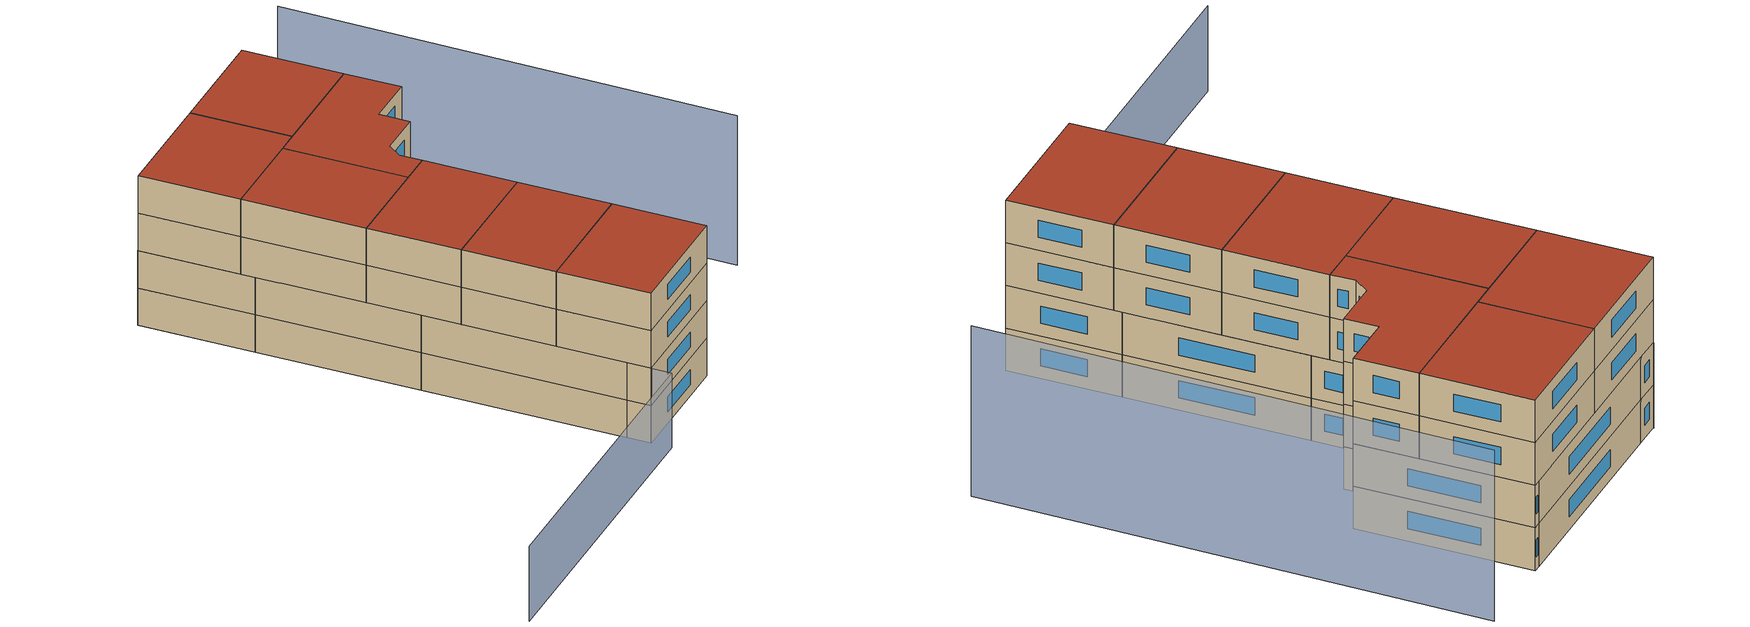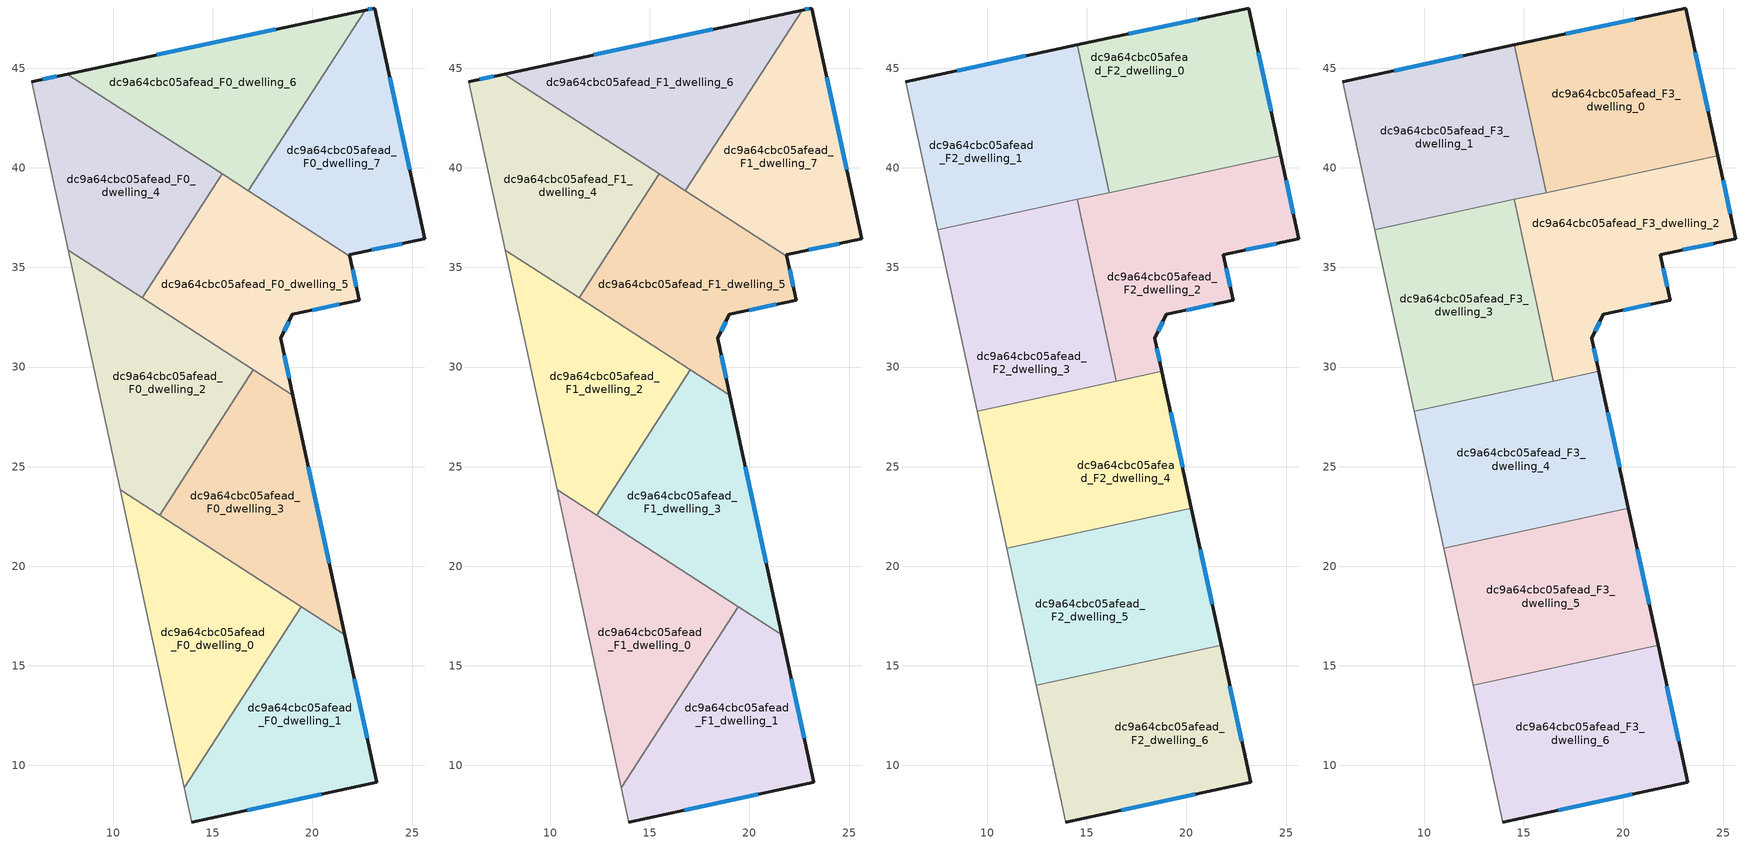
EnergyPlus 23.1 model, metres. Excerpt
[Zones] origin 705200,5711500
dc9a64cbc05afead_F0_dwelling_0
 floor ground (EU_floor_Construction): 19.42,17.97 13.57,8.89 10.34,23.83 z0
 wall adiabatic (EU_wall_Construction): 10.34,23.83 13.57,8.89 z0:3
 wall to dc9a64cbc05afead_F0_dwelling_1 (EU_wall_Construction): 13.57,8.89 19.42,17.97 z0:3
 wall to dc9a64cbc05afead_F0_dwelling_3 (EU_wall_Construction): 19.42,17.97 12.32,22.55 z0:3
 wall to dc9a64cbc05afead_F0_dwelling_2 (EU_wall_Construction): 12.32,22.55 10.34,23.83 z0:3
dc9a64cbc05afead_F0_dwelling_1
 floor ground (EU_floor_Construction): 21.62,16.55 23.22,9.16 13.94,7.16 13.57,8.89 19.42,17.97 z0
 wall outside (EU_wall_Construction): 13.94,7.16 23.22,9.16 21.62,16.55 z0:3
 wall adiabatic (EU_wall_Construction): 13.57,8.89 13.94,7.16 z0:3
 wall to dc9a64cbc05afead_F0_dwelling_3 (EU_wall_Construction): 21.62,16.55 19.42,17.97 z0:3
 window (EU_Window_Construction): 22.74,11.38 22.1,14.34 / 16.72,7.76 20.44,8.56 z0.9:2.1
dc9a64cbc05afead_F0_dwelling_2
 floor ground (EU_floor_Construction): 17.04,29.87 12.32,22.55 10.34,23.83 7.74,35.86 z0
 wall to dc9a64cbc05afead_F0_dwelling_3 (EU_wall_Construction): 12.32,22.55 17.04,29.87 z0:3
 wall adiabatic (EU_wall_Construction): 7.74,35.86 10.34,23.83 z0:3
 wall to dc9a64cbc05afead_F0_dwelling_5 (EU_wall_Construction): 17.04,29.87 11.44,33.47 z0:3
 wall to dc9a64cbc05afead_F0_dwelling_4 (EU_wall_Construction): 11.44,33.48 7.74,35.86 z0:3
dc9a64cbc05afead_F0_dwelling_3
 floor ground (EU_floor_Construction): 19.02,28.59 21.62,16.55 12.32,22.55 17.04,29.87 z0
 wall outside (EU_wall_Construction): 21.62,16.55 19.02,28.59 z0:3
 wall to dc9a64cbc05afead_F0_dwelling_5 (EU_wall_Construction): 19.02,28.59 17.04,29.87 z0:3
 window (EU_Window_Construction): 20.84,20.16 19.8,24.99 z0.9:2.1
dc9a64cbc05afead_F0_dwelling_4
 floor ground (EU_floor_Construction): 15.46,39.7 11.44,33.47 7.74,35.86 5.91,44.32 7.7,44.71 z0
 wall outside (EU_wall_Construction): 7.7,44.71 5.91,44.32 z0:3
 wall to dc9a64cbc05afead_F0_dwelling_5 (EU_wall_Construction): 11.44,33.47 15.46,39.7 z0:3
 wall adiabatic (EU_wall_Construction): 5.91,44.32 7.74,35.86 z0:3
 wall to dc9a64cbc05afead_F0_dwelling_6 (EU_wall_Construction): 15.46,39.7 7.7,44.71 z0:3
 window (EU_Window_Construction): 7.16,44.59 6.45,44.44 z0.9:2.1
dc9a64cbc05afead_F0_dwelling_5
 floor ground (EU_floor_Construction): 21.87,35.56 22.35,33.36 18.99,32.64 18.41,31.44 19.02,28.59 11.44,33.47 15.46,39.7 z0
 wall outside (EU_wall_Construction): 19.02,28.59 18.41,31.44 18.99,32.64 22.35,33.36 21.87,35.56 z0:3
 wall to dc9a64cbc05afead_F0_dwelling_7 (EU_wall_Construction): 21.87,35.56 16.79,38.84 z0:3
 wall to dc9a64cbc05afead_F0_dwelling_6 (EU_wall_Construction): 16.79,38.84 15.46,39.7 z0:3
 window (EU_Window_Construction): 22.21,34.02 22.01,34.9 / 20,32.86 21.34,33.15 / 18.58,31.8 18.81,32.28 / 18.84,29.44 18.59,30.59 z0.9:2.1
dc9a64cbc05afead_F0_dwelling_6
 floor ground (EU_floor_Construction): 22.64,47.92 16.79,38.84 7.7,44.71 z0
 wall outside (EU_wall_Construction): 22.64,47.92 7.7,44.71 z0:3
 wall to dc9a64cbc05afead_F0_dwelling_7 (EU_wall_Construction): 16.79,38.84 22.64,47.92 z0:3
 window (EU_Window_Construction): 18.17,46.96 12.17,45.67 z0.9:2.1
dc9a64cbc05afead_F0_dwelling_7
 floor ground (EU_floor_Construction): 23.13,48.03 25.63,36.44 21.85,35.63 21.87,35.56 16.79,38.84 22.64,47.92 z0
 wall outside (EU_wall_Construction): 21.87,35.56 21.85,35.63 25.63,36.44 23.13,48.03 22.64,47.92 z0:3
 window (EU_Window_Construction): 22.99,47.99 22.79,47.95 / 24.88,39.91 23.88,44.56 / 22.99,35.88 24.5,36.2 z0.9:2.1
dc9a64cbc05afead_F1_dwelling_0
 floor to dc9a64cbc05afead_F0_dwelling_0 (EU_floor_Construction): 19.42,17.97 13.57,8.89 10.34,23.83 z3
 wall adiabatic (EU_wall_Construction): 10.34,23.83 13.57,8.89 z3:6
 wall to dc9a64cbc05afead_F1_dwelling_1 (EU_wall_Construction): 13.57,8.89 19.42,17.97 z3:6
 wall to dc9a64cbc05afead_F1_dwelling_3 (EU_wall_Construction): 19.42,17.97 12.32,22.55 z3:6
 wall to dc9a64cbc05afead_F1_dwelling_2 (EU_wall_Construction): 12.32,22.55 10.34,23.83 z3:6
dc9a64cbc05afead_F1_dwelling_1
 floor to dc9a64cbc05afead_F0_dwelling_1 (EU_floor_Construction): 21.62,16.55 23.22,9.16 13.94,7.16 13.57,8.89 19.42,17.97 z3
 wall outside (EU_wall_Construction): 13.94,7.16 23.22,9.16 21.62,16.55 z3:6
 wall adiabatic (EU_wall_Construction): 13.57,8.89 13.94,7.16 z3:6
 wall to dc9a64cbc05afead_F1_dwelling_3 (EU_wall_Construction): 21.62,16.55 19.42,17.97 z3:6
 window (EU_Window_Construction): 22.74,11.38 22.1,14.34 / 16.72,7.76 20.44,8.56 z3.9:5.1
dc9a64cbc05afead_F1_dwelling_2
 floor to dc9a64cbc05afead_F0_dwelling_2 (EU_floor_Construction): 17.04,29.87 12.32,22.55 10.34,23.83 7.74,35.86 z3
 wall to dc9a64cbc05afead_F1_dwelling_3 (EU_wall_Construction): 12.32,22.55 17.04,29.87 z3:6
 wall adiabatic (EU_wall_Construction): 7.74,35.86 10.34,23.83 z3:6
 wall to dc9a64cbc05afead_F1_dwelling_5 (EU_wall_Construction): 17.04,29.87 11.44,33.47 z3:6
 wall to dc9a64cbc05afead_F1_dwelling_4 (EU_wall_Construction): 11.44,33.48 7.74,35.86 z3:6
dc9a64cbc05afead_F1_dwelling_3
 floor to dc9a64cbc05afead_F0_dwelling_3 (EU_floor_Construction): 19.02,28.59 21.62,16.55 12.32,22.55 17.04,29.87 z3
 wall outside (EU_wall_Construction): 21.62,16.55 19.02,28.59 z3:6
 wall to dc9a64cbc05afead_F1_dwelling_5 (EU_wall_Construction): 19.02,28.59 17.04,29.87 z3:6
 window (EU_Window_Construction): 20.84,20.16 19.8,24.99 z3.9:5.1
dc9a64cbc05afead_F1_dwelling_4
 floor to dc9a64cbc05afead_F0_dwelling_4 (EU_floor_Construction): 15.46,39.7 11.44,33.47 7.74,35.86 5.91,44.32 7.7,44.71 z3
 wall outside (EU_wall_Construction): 7.7,44.71 5.91,44.32 z3:6
 wall to dc9a64cbc05afead_F1_dwelling_5 (EU_wall_Construction): 11.44,33.47 15.46,39.7 z3:6
 wall adiabatic (EU_wall_Construction): 5.91,44.32 7.74,35.86 z3:6
 wall to dc9a64cbc05afead_F1_dwelling_6 (EU_wall_Construction): 15.46,39.7 7.7,44.71 z3:6
 window (EU_Window_Construction): 7.16,44.59 6.45,44.44 z3.9:5.1
dc9a64cbc05afead_F1_dwelling_5
 floor to dc9a64cbc05afead_F0_dwelling_5 (EU_floor_Construction): 21.87,35.56 22.35,33.36 18.99,32.64 18.41,31.44 19.02,28.59 11.44,33.47 15.46,39.7 z3
 wall outside (EU_wall_Construction): 19.02,28.59 18.41,31.44 18.99,32.64 22.35,33.36 21.87,35.56 z3:6
 wall to dc9a64cbc05afead_F1_dwelling_7 (EU_wall_Construction): 21.87,35.56 16.79,38.84 z3:6
 wall to dc9a64cbc05afead_F1_dwelling_6 (EU_wall_Construction): 16.79,38.84 15.46,39.7 z3:6
 window (EU_Window_Construction): 22.21,34.02 22.01,34.9 / 20,32.86 21.34,33.15 / 18.58,31.8 18.81,32.28 / 18.84,29.44 18.59,30.59 z3.9:5.1
dc9a64cbc05afead_F1_dwelling_6
 floor to dc9a64cbc05afead_F0_dwelling_6 (EU_floor_Construction): 22.64,47.92 16.79,38.84 7.7,44.71 z3
 wall outside (EU_wall_Construction): 22.64,47.92 7.7,44.71 z3:6
 wall to dc9a64cbc05afead_F1_dwelling_7 (EU_wall_Construction): 16.79,38.84 22.64,47.92 z3:6
 window (EU_Window_Construction): 18.17,46.96 12.17,45.67 z3.9:5.1
dc9a64cbc05afead_F1_dwelling_7
 floor to dc9a64cbc05afead_F0_dwelling_7 (EU_floor_Construction): 23.13,48.03 25.63,36.44 21.85,35.63 21.87,35.56 16.79,38.84 22.64,47.92 z3
 wall outside (EU_wall_Construction): 21.87,35.56 21.85,35.63 25.63,36.44 23.13,48.03 22.64,47.92 z3:6
 window (EU_Window_Construction): 22.99,47.99 22.79,47.95 / 24.88,39.91 23.88,44.56 / 22.99,35.88 24.5,36.2 z3.9:5.1
dc9a64cbc05afead_F2_dwelling_0
 floor to dc9a64cbc05afead_F1_dwelling_6 (EU_floor_Construction): 22.64,47.92 16.83,38.92 16.71,38.89 15.99,39.35 14.52,46.17 z6
 floor to dc9a64cbc05afead_F1_dwelling_7 (EU_floor_Construction): 23.13,48.03 24.73,40.62 16.83,38.92 22.64,47.92 z6
 floor to dc9a64cbc05afead_F1_dwelling_5 (EU_floor_Construction): 16.71,38.89 16.12,38.76 15.99,39.35 z6
 wall outside (EU_wall_Construction): 24.73,40.62 23.13,48.03 14.52,46.17 z6:9
 wall to dc9a64cbc05afead_F2_dwelling_1 (EU_wall_Construction): 14.52,46.17 16.12,38.76 z6:9
 wall to dc9a64cbc05afead_F2_dwelling_2 (EU_wall_Construction): 16.12,38.76 24.73,40.62 z6:9
 window (EU_Window_Construction): 20.55,47.47 17.1,46.73 / 24.25,42.84 23.61,45.81 z6.9:8.1
dc9a64cbc05afead_F2_dwelling_1
 floor to dc9a64cbc05afead_F1_dwelling_4 (EU_floor_Construction): 15.46,39.7 14.65,38.44 7.52,36.91 5.91,44.32 7.7,44.7 z6
 floor to dc9a64cbc05afead_F1_dwelling_6 (EU_floor_Construction): 14.52,46.17 15.99,39.35 7.7,44.7 z6
 floor to dc9a64cbc05afead_F1_dwelling_5 (EU_floor_Construction): 15.99,39.35 16.12,38.76 14.65,38.44 15.46,39.7 z6
 wall outside (EU_wall_Construction): 14.52,46.17 5.91,44.32 z6:9
 wall adiabatic (EU_wall_Construction): 5.91,44.32 7.52,36.91 z6:9
 wall to dc9a64cbc05afead_F2_dwelling_3 (EU_wall_Construction): 7.52,36.91 14.51,38.41 z6:9
 wall to dc9a64cbc05afead_F2_dwelling_2 (EU_wall_Construction): 14.51,38.42 16.12,38.76 z6:9
 window (EU_Window_Construction): 11.94,45.62 8.49,44.88 z6.9:8.1
dc9a64cbc05afead_F2_dwelling_2
 floor to dc9a64cbc05afead_F1_dwelling_5 (EU_floor_Construction): 21.87,35.56 22.35,33.36 18.99,32.64 18.41,31.44 18.76,29.79 17.56,29.53 16.24,30.38 14.54,38.28 14.65,38.44 16.71,38.89 z6
 floor to dc9a64cbc05afead_F1_dwelling_7 (EU_floor_Construction): 24.73,40.62 25.63,36.44 21.85,35.63 21.87,35.56 16.79,38.84 16.83,38.92 z6
 floor to dc9a64cbc05afead_F1_dwelling_2 (EU_floor_Construction): 17.04,29.87 16.7,29.34 16.48,29.3 16.24,30.38 z6
 floor to dc9a64cbc05afead_F1_dwelling_4 (EU_floor_Construction): 14.65,38.44 14.54,38.28 14.51,38.41 z6
 floor to dc9a64cbc05afead_F1_dwelling_3 (EU_floor_Construction): 17.56,29.53 16.7,29.34 17.04,29.87 z6
 wall outside (EU_wall_Construction): 18.76,29.79 18.41,31.44 18.99,32.64 22.35,33.36 21.85,35.63 25.63,36.44 24.73,40.62 z6:9
 wall to dc9a64cbc05afead_F2_dwelling_3 (EU_wall_Construction): 14.51,38.42 16.48,29.3 z6:9
 wall to dc9a64cbc05afead_F2_dwelling_4 (EU_wall_Construction): 16.48,29.3 18.76,29.79 z6:9
 window (EU_Window_Construction): 22.99,35.88 24.5,36.2 / 22.2,34.04 22,34.95 / 20,32.86 21.34,33.15 / 18.58,31.8 18.81,32.28 / 18.66,30.28 18.51,30.95 / 25.36,37.69 25,39.37 z6.9:8.1
dc9a64cbc05afead_F2_dwelling_3
 floor to dc9a64cbc05afead_F1_dwelling_2 (EU_floor_Construction): 16.24,30.38 16.48,29.3 9.48,27.79 7.74,35.86 z6
 floor to dc9a64cbc05afead_F1_dwelling_4 (EU_floor_Construction): 14.51,38.41 14.54,38.28 11.44,33.47 7.74,35.86 7.52,36.91 z6
 floor to dc9a64cbc05afead_F1_dwelling_5 (EU_floor_Construction): 14.54,38.28 16.24,30.38 11.44,33.47 z6
 wall adiabatic (EU_wall_Construction): 7.52,36.91 9.48,27.79 z6:9
 wall to dc9a64cbc05afead_F2_dwelling_4 (EU_wall_Construction): 9.48,27.79 16.48,29.3 z6:9
dc9a64cbc05afead_F2_dwelling_4
 floor to dc9a64cbc05afead_F1_dwelling_3 (EU_floor_Construction): 19.02,28.59 20.25,22.91 13.89,21.54 12.32,22.55 16.7,29.34 17.56,29.53 z6
 floor to dc9a64cbc05afead_F1_dwelling_2 (EU_floor_Construction): 16.7,29.34 12.32,22.55 10.34,23.83 9.48,27.79 z6
 floor to dc9a64cbc05afead_F1_dwelling_0 (EU_floor_Construction): 13.89,21.54 10.97,20.91 10.34,23.83 z6
 floor to dc9a64cbc05afead_F1_dwelling_5 (EU_floor_Construction): 18.76,29.79 19.02,28.59 17.56,29.53 z6
 wall outside (EU_wall_Construction): 20.25,22.91 18.76,29.79 z6:9
 wall to dc9a64cbc05afead_F2_dwelling_5 (EU_wall_Construction): 10.97,20.91 20.25,22.91 z6:9
 wall adiabatic (EU_wall_Construction): 9.48,27.79 10.97,20.91 z6:9
 window (EU_Window_Construction): 19.8,24.97 19.21,27.73 z6.9:8.1
dc9a64cbc05afead_F2_dwelling_5
 floor to dc9a64cbc05afead_F1_dwelling_0 (EU_floor_Construction): 19.42,17.97 17.6,15.15 12.45,14.04 10.97,20.91 13.89,21.54 z6
 floor to dc9a64cbc05afead_F1_dwelling_1 (EU_floor_Construction): 21.62,16.55 21.73,16.04 17.6,15.15 19.42,17.97 z6
 floor to dc9a64cbc05afead_F1_dwelling_3 (EU_floor_Construction): 20.25,22.91 21.62,16.56 13.89,21.54 z6
 wall outside (EU_wall_Construction): 21.73,16.04 20.25,22.91 z6:9
 wall to dc9a64cbc05afead_F2_dwelling_6 (EU_wall_Construction): 12.45,14.04 21.73,16.04 z6:9
 wall adiabatic (EU_wall_Construction): 10.97,20.91 12.45,14.04 z6:9
 window (EU_Window_Construction): 21.29,18.1 20.69,20.85 z6.9:8.1
dc9a64cbc05afead_F2_dwelling_6
 floor to dc9a64cbc05afead_F1_dwelling_1 (EU_floor_Construction): 21.73,16.04 23.22,9.16 13.94,7.16 13.57,8.89 17.6,15.15 z6
 floor to dc9a64cbc05afead_F1_dwelling_0 (EU_floor_Construction): 17.6,15.15 13.57,8.89 12.45,14.04 z6
 wall outside (EU_wall_Construction): 13.94,7.16 23.22,9.16 21.73,16.04 z6:9
 wall adiabatic (EU_wall_Construction): 12.45,14.04 13.94,7.16 z6:9
 window (EU_Window_Construction): 22.77,11.22 22.18,13.98 / 16.72,7.76 20.44,8.56 z6.9:8.1
dc9a64cbc05afead_F3_dwelling_0
 floor to dc9a64cbc05afead_F2_dwelling_0 (EU_floor_Construction): 23.13,48.03 24.73,40.62 16.12,38.76 14.52,46.17 z9
 wall outside (EU_wall_Construction): 24.73,40.62 23.13,48.03 14.52,46.17 z9:12
 wall to dc9a64cbc05afead_F3_dwelling_1 (EU_wall_Construction): 14.52,46.17 16.12,38.76 z9:12
 wall to dc9a64cbc05afead_F3_dwelling_2 (EU_wall_Construction): 16.12,38.76 24.73,40.62 z9:12
 window (EU_Window_Construction): 20.55,47.47 17.1,46.73 / 24.25,42.84 23.61,45.81 z9.9:11.1
 roof outside (EU_roof_Construction): 24.73,40.62 23.13,48.03 14.52,46.17 16.12,38.76 z12
dc9a64cbc05afead_F3_dwelling_1
 floor to dc9a64cbc05afead_F2_dwelling_1 (EU_floor_Construction): 14.52,46.17 16.12,38.76 7.52,36.91 5.91,44.32 z9
 wall outside (EU_wall_Construction): 14.52,46.17 5.91,44.32 z9:12
 wall adiabatic (EU_wall_Construction): 5.91,44.32 7.52,36.91 z9:12
 wall to dc9a64cbc05afead_F3_dwelling_3 (EU_wall_Construction): 7.52,36.91 14.51,38.41 z9:12
 wall to dc9a64cbc05afead_F3_dwelling_2 (EU_wall_Construction): 14.51,38.42 16.12,38.76 z9:12
 window (EU_Window_Construction): 11.94,45.62 8.49,44.88 z9.9:11.1
 roof outside (EU_roof_Construction): 16.12,38.76 14.52,46.17 5.91,44.32 7.52,36.91 z12
dc9a64cbc05afead_F3_dwelling_2
 floor to dc9a64cbc05afead_F2_dwelling_2 (EU_floor_Construction): 24.73,40.62 25.63,36.44 21.85,35.63 22.35,33.36 18.99,32.64 18.41,31.44 18.76,29.79 16.48,29.3 14.51,38.42 z9
 wall outside (EU_wall_Construction): 18.76,29.79 18.41,31.44 18.99,32.64 22.35,33.36 21.85,35.63 25.63,36.44 24.73,40.62 z9:12
 wall to dc9a64cbc05afead_F3_dwelling_3 (EU_wall_Construction): 14.51,38.42 16.48,29.3 z9:12
 wall to dc9a64cbc05afead_F3_dwelling_4 (EU_wall_Construction): 16.48,29.3 18.76,29.79 z9:12
 window (EU_Window_Construction): 22.99,35.88 24.5,36.2 / 22.2,34.04 22,34.95 / 20,32.86 21.34,33.15 / 18.58,31.8 18.81,32.28 / 18.66,30.28 18.51,30.95 / 25.36,37.69 25,39.37 z9.9:11.1
 roof outside (EU_roof_Construction): 22.35,33.36 21.85,35.63 25.63,36.44 24.73,40.62 14.51,38.42 16.48,29.3 18.76,29.79 18.41,31.44 18.99,32.64 z12
dc9a64cbc05afead_F3_dwelling_3
 floor to dc9a64cbc05afead_F2_dwelling_3 (EU_floor_Construction): 14.51,38.42 16.48,29.3 9.48,27.79 7.52,36.91 z9
 wall adiabatic (EU_wall_Construction): 7.52,36.91 9.48,27.79 z9:12
 wall to dc9a64cbc05afead_F3_dwelling_4 (EU_wall_Construction): 9.48,27.79 16.48,29.3 z9:12
 roof outside (EU_roof_Construction): 16.48,29.3 14.51,38.42 7.52,36.91 9.48,27.79 z12
dc9a64cbc05afead_F3_dwelling_4
 floor to dc9a64cbc05afead_F2_dwelling_4 (EU_floor_Construction): 18.76,29.79 20.25,22.91 10.97,20.91 9.48,27.79 z9
 wall outside (EU_wall_Construction): 20.25,22.91 18.76,29.79 z9:12
 wall to dc9a64cbc05afead_F3_dwelling_5 (EU_wall_Construction): 10.97,20.91 20.25,22.91 z9:12
 wall adiabatic (EU_wall_Construction): 9.48,27.79 10.97,20.91 z9:12
 window (EU_Window_Construction): 19.8,24.97 19.21,27.73 z9.9:11.1
 roof outside (EU_roof_Construction): 20.25,22.91 18.76,29.79 9.48,27.79 10.97,20.91 z12
dc9a64cbc05afead_F3_dwelling_5
 floor to dc9a64cbc05afead_F2_dwelling_5 (EU_floor_Construction): 20.25,22.91 21.73,16.04 12.45,14.04 10.97,20.91 z9
 wall outside (EU_wall_Construction): 21.73,16.04 20.25,22.91 z9:12
 wall to dc9a64cbc05afead_F3_dwelling_6 (EU_wall_Construction): 12.45,14.04 21.73,16.04 z9:12
 wall adiabatic (EU_wall_Construction): 10.97,20.91 12.45,14.04 z9:12
 window (EU_Window_Construction): 21.29,18.1 20.69,20.85 z9.9:11.1
 roof outside (EU_roof_Construction): 21.73,16.04 20.25,22.91 10.97,20.91 12.45,14.04 z12
dc9a64cbc05afead_F3_dwelling_6
 floor to dc9a64cbc05afead_F2_dwelling_6 (EU_floor_Construction): 21.73,16.04 23.22,9.16 13.94,7.16 12.45,14.04 z9
 wall outside (EU_wall_Construction): 13.94,7.16 23.22,9.16 21.73,16.04 z9:12
 wall adiabatic (EU_wall_Construction): 12.45,14.04 13.94,7.16 z9:12
 window (EU_Window_Construction): 22.77,11.22 22.18,13.98 / 16.72,7.76 20.44,8.56 z9.9:11.1
 roof outside (EU_roof_Construction): 23.22,9.16 21.73,16.04 12.45,14.04 13.94,7.16 z12
shading: 5.9,44.37 14.26,5.66 / 14.26,5.66 -9.49,0.53 z0:6; 35.95,15.74 29.19,49.36 z0:12
[Building]
EU S2 Campaign: North Axis=0; Terrain=City; Solar Distribution=FullExterior
[Site:Location]
London: Latitude=51.5; Longitude=-0.5; Time Zone=0; Elevation=25
[SizingPeriod:WeatherFileDays]
AnnualSizingPeriod: Begin Month=1; Begin Day of Month=1; End Month=12; End Day of Month=31; Day of Week for Start Day=Monday; Use Weather File Daylight Saving Period=No; Use Weather File Rain and Snow Indicators=No
[MATERIAL]
EU_InternalMass_Material: Roughness=MediumRough; Thickness=0.1; Conductivity=1; Density=1800; Specific Heat=900; Thermal Absorptance=0.9; Solar Absorptance=0.7; Visible Absorptance=0.7
[MATERIAL:NOMASS] Roughness=MediumRough; Thermal Absorptance=0.9; Solar Absorptance=0.7; Visible Absorptance=0.7
Name | Thermal Resistance
EU_wall_NoMass | 1.04674
EU_roof_NoMass | 4.32442
EU_floor_NoMass | 2.04616
[WINDOWMATERIAL:SIMPLEGLAZINGSYSTEM]
EU_Window_SimpleGlazing: UFactor=4.25843; Solar Heat Gain Coefficient=0.85; Visible Transmittance=0.85
[CONSTRUCTION]
EU_wall_Construction: EU_wall_NoMass
EU_roof_Construction: EU_roof_NoMass
EU_floor_Construction: EU_floor_NoMass
EU_Window_Construction: EU_Window_SimpleGlazing
EU_InternalMass_Construction: EU_InternalMass_Material
[ZONE] Type=1; Multiplier=1; Ceiling Height=autocalculate; Floor Area=autocalculate; Part of Total Floor Area=Yes
Name | Volume
dc9a64cbc05afead_F0_dwelling_0; dc9a64cbc05afead_F1_dwelling_0 | 175.243
dc9a64cbc05afead_F2_dwelling_0; dc9a64cbc05afead_F3_dwelling_0 | 200.275
dc9a64cbc05afead_F0_dwelling_1; dc9a64cbc05afead_F1_dwelling_1 | 175.25
dc9a64cbc05afead_F2_dwelling_1; dc9a64cbc05afead_F3_dwelling_1 | 200.279
dc9a64cbc05afead_F0_dwelling_2; dc9a64cbc05afead_F1_dwelling_2; dc9a64cbc05afead_F0_dwelling_3; dc9a64cbc05afead_F1_dwelling_3 | 175.247
dc9a64cbc05afead_F2_dwelling_2; dc9a64cbc05afead_F3_dwelling_2 | 200.293
dc9a64cbc05afead_F2_dwelling_3; dc9a64cbc05afead_F3_dwelling_3 | 200.253
dc9a64cbc05afead_F0_dwelling_4; dc9a64cbc05afead_F1_dwelling_4 | 175.236
dc9a64cbc05afead_F2_dwelling_4; dc9a64cbc05afead_F3_dwelling_4 | 200.268
dc9a64cbc05afead_F0_dwelling_5; dc9a64cbc05afead_F1_dwelling_5 | 175.252
dc9a64cbc05afead_F2_dwelling_5; dc9a64cbc05afead_F3_dwelling_5 | 200.271
dc9a64cbc05afead_F0_dwelling_6; dc9a64cbc05afead_F1_dwelling_6 | 175.256
dc9a64cbc05afead_F2_dwelling_6; dc9a64cbc05afead_F3_dwelling_6 | 200.277
dc9a64cbc05afead_F0_dwelling_7; dc9a64cbc05afead_F1_dwelling_7 | 175.214
[INTERNALMASS] Construction=EU_InternalMass_Construction
Name | Zone or ZoneList | Surface Area
dc9a64cbc05afead_F0_dwelling_0_EU_InternalMass | dc9a64cbc05afead_F0_dwelling_0 | 58.4144
dc9a64cbc05afead_F0_dwelling_1_EU_InternalMass | dc9a64cbc05afead_F0_dwelling_1 | 58.4167
dc9a64cbc05afead_F0_dwelling_2_EU_InternalMass | dc9a64cbc05afead_F0_dwelling_2 | 58.4157
dc9a64cbc05afead_F0_dwelling_3_EU_InternalMass | dc9a64cbc05afead_F0_dwelling_3 | 58.4157
dc9a64cbc05afead_F0_dwelling_4_EU_InternalMass | dc9a64cbc05afead_F0_dwelling_4 | 58.4117
dc9a64cbc05afead_F0_dwelling_5_EU_InternalMass | dc9a64cbc05afead_F0_dwelling_5 | 58.4174
dc9a64cbc05afead_F0_dwelling_6_EU_InternalMass | dc9a64cbc05afead_F0_dwelling_6 | 58.4189
dc9a64cbc05afead_F0_dwelling_7_EU_InternalMass | dc9a64cbc05afead_F0_dwelling_7 | 58.4048
dc9a64cbc05afead_F1_dwelling_0_EU_InternalMass | dc9a64cbc05afead_F1_dwelling_0 | 58.4144
dc9a64cbc05afead_F1_dwelling_1_EU_InternalMass | dc9a64cbc05afead_F1_dwelling_1 | 58.4167
dc9a64cbc05afead_F1_dwelling_2_EU_InternalMass | dc9a64cbc05afead_F1_dwelling_2 | 58.4157
dc9a64cbc05afead_F1_dwelling_3_EU_InternalMass | dc9a64cbc05afead_F1_dwelling_3 | 58.4157
dc9a64cbc05afead_F1_dwelling_4_EU_InternalMass | dc9a64cbc05afead_F1_dwelling_4 | 58.4117
dc9a64cbc05afead_F1_dwelling_5_EU_InternalMass | dc9a64cbc05afead_F1_dwelling_5 | 58.4174
dc9a64cbc05afead_F1_dwelling_6_EU_InternalMass | dc9a64cbc05afead_F1_dwelling_6 | 58.4189
dc9a64cbc05afead_F1_dwelling_7_EU_InternalMass | dc9a64cbc05afead_F1_dwelling_7 | 58.4048
dc9a64cbc05afead_F2_dwelling_0_EU_InternalMass | dc9a64cbc05afead_F2_dwelling_0 | 66.7594
dc9a64cbc05afead_F2_dwelling_1_EU_InternalMass | dc9a64cbc05afead_F2_dwelling_1 | 66.7615
dc9a64cbc05afead_F2_dwelling_2_EU_InternalMass | dc9a64cbc05afead_F2_dwelling_2 | 66.7647
dc9a64cbc05afead_F2_dwelling_3_EU_InternalMass | dc9a64cbc05afead_F2_dwelling_3 | 66.753
dc9a64cbc05afead_F2_dwelling_4_EU_InternalMass | dc9a64cbc05afead_F2_dwelling_4 | 66.7592
dc9a64cbc05afead_F2_dwelling_5_EU_InternalMass | dc9a64cbc05afead_F2_dwelling_5 | 66.7568
dc9a64cbc05afead_F2_dwelling_6_EU_InternalMass | dc9a64cbc05afead_F2_dwelling_6 | 66.7592
dc9a64cbc05afead_F3_dwelling_0_EU_InternalMass | dc9a64cbc05afead_F3_dwelling_0 | 66.7594
dc9a64cbc05afead_F3_dwelling_1_EU_InternalMass | dc9a64cbc05afead_F3_dwelling_1 | 66.7615
dc9a64cbc05afead_F3_dwelling_2_EU_InternalMass | dc9a64cbc05afead_F3_dwelling_2 | 66.7647
dc9a64cbc05afead_F3_dwelling_3_EU_InternalMass | dc9a64cbc05afead_F3_dwelling_3 | 66.753
dc9a64cbc05afead_F3_dwelling_4_EU_InternalMass | dc9a64cbc05afead_F3_dwelling_4 | 66.7592
dc9a64cbc05afead_F3_dwelling_5_EU_InternalMass | dc9a64cbc05afead_F3_dwelling_5 | 66.7568
dc9a64cbc05afead_F3_dwelling_6_EU_InternalMass | dc9a64cbc05afead_F3_dwelling_6 | 66.7592
[OTHEREQUIPMENT] Fuel Type=Electricity; Design Level Calculation Method=Watts/Area; Power per Zone Floor Area=1; Fraction Latent=0; Fraction Radiant=0; Fraction Lost=0; Carbon Dioxide Generation Rate=0; EndUse Subcategory=EU_Step8_InternalGains
Name | Zone or ZoneList or Space or SpaceList | Schedule
EU_Step8_InternalGain_dc9a64cbc05afead_F0_dwelling_0_f000 | dc9a64cbc05afead_F0_dwelling_0 | EU_Step8_GainSchedule_dc9a64cbc05afead_F0_dwelling_0_f000
EU_Step8_InternalGain_dc9a64cbc05afead_F0_dwelling_1_f000 | dc9a64cbc05afead_F0_dwelling_1 | EU_Step8_GainSchedule_dc9a64cbc05afead_F0_dwelling_1_f000
EU_Step8_InternalGain_dc9a64cbc05afead_F0_dwelling_2_f000 | dc9a64cbc05afead_F0_dwelling_2 | EU_Step8_GainSchedule_dc9a64cbc05afead_F0_dwelling_2_f000
EU_Step8_InternalGain_dc9a64cbc05afead_F0_dwelling_3_f000 | dc9a64cbc05afead_F0_dwelling_3 | EU_Step8_GainSchedule_dc9a64cbc05afead_F0_dwelling_3_f000
EU_Step8_InternalGain_dc9a64cbc05afead_F0_dwelling_4_f000 | dc9a64cbc05afead_F0_dwelling_4 | EU_Step8_GainSchedule_dc9a64cbc05afead_F0_dwelling_4_f000
EU_Step8_InternalGain_dc9a64cbc05afead_F0_dwelling_5_f000 | dc9a64cbc05afead_F0_dwelling_5 | EU_Step8_GainSchedule_dc9a64cbc05afead_F0_dwelling_5_f000
EU_Step8_InternalGain_dc9a64cbc05afead_F0_dwelling_6_f000 | dc9a64cbc05afead_F0_dwelling_6 | EU_Step8_GainSchedule_dc9a64cbc05afead_F0_dwelling_6_f000
EU_Step8_InternalGain_dc9a64cbc05afead_F0_dwelling_7_f000 | dc9a64cbc05afead_F0_dwelling_7 | EU_Step8_GainSchedule_dc9a64cbc05afead_F0_dwelling_7_f000
EU_Step8_InternalGain_dc9a64cbc05afead_F1_dwelling_0_f000 | dc9a64cbc05afead_F1_dwelling_0 | EU_Step8_GainSchedule_dc9a64cbc05afead_F1_dwelling_0_f000
EU_Step8_InternalGain_dc9a64cbc05afead_F1_dwelling_1_f000 | dc9a64cbc05afead_F1_dwelling_1 | EU_Step8_GainSchedule_dc9a64cbc05afead_F1_dwelling_1_f000
EU_Step8_InternalGain_dc9a64cbc05afead_F1_dwelling_2_f000 | dc9a64cbc05afead_F1_dwelling_2 | EU_Step8_GainSchedule_dc9a64cbc05afead_F1_dwelling_2_f000
EU_Step8_InternalGain_dc9a64cbc05afead_F1_dwelling_3_f000 | dc9a64cbc05afead_F1_dwelling_3 | EU_Step8_GainSchedule_dc9a64cbc05afead_F1_dwelling_3_f000
EU_Step8_InternalGain_dc9a64cbc05afead_F1_dwelling_4_f000 | dc9a64cbc05afead_F1_dwelling_4 | EU_Step8_GainSchedule_dc9a64cbc05afead_F1_dwelling_4_f000
EU_Step8_InternalGain_dc9a64cbc05afead_F1_dwelling_5_f000 | dc9a64cbc05afead_F1_dwelling_5 | EU_Step8_GainSchedule_dc9a64cbc05afead_F1_dwelling_5_f000
EU_Step8_InternalGain_dc9a64cbc05afead_F1_dwelling_6_f000 | dc9a64cbc05afead_F1_dwelling_6 | EU_Step8_GainSchedule_dc9a64cbc05afead_F1_dwelling_6_f000
EU_Step8_InternalGain_dc9a64cbc05afead_F1_dwelling_7_f000 | dc9a64cbc05afead_F1_dwelling_7 | EU_Step8_GainSchedule_dc9a64cbc05afead_F1_dwelling_7_f000
EU_Step8_InternalGain_dc9a64cbc05afead_F2_dwelling_0_f000 | dc9a64cbc05afead_F2_dwelling_0 | EU_Step8_GainSchedule_dc9a64cbc05afead_F2_dwelling_0_f000
EU_Step8_InternalGain_dc9a64cbc05afead_F2_dwelling_1_f000 | dc9a64cbc05afead_F2_dwelling_1 | EU_Step8_GainSchedule_dc9a64cbc05afead_F2_dwelling_1_f000
EU_Step8_InternalGain_dc9a64cbc05afead_F2_dwelling_2_f000 | dc9a64cbc05afead_F2_dwelling_2 | EU_Step8_GainSchedule_dc9a64cbc05afead_F2_dwelling_2_f000
EU_Step8_InternalGain_dc9a64cbc05afead_F2_dwelling_3_f000 | dc9a64cbc05afead_F2_dwelling_3 | EU_Step8_GainSchedule_dc9a64cbc05afead_F2_dwelling_3_f000
EU_Step8_InternalGain_dc9a64cbc05afead_F2_dwelling_4_f000 | dc9a64cbc05afead_F2_dwelling_4 | EU_Step8_GainSchedule_dc9a64cbc05afead_F2_dwelling_4_f000
EU_Step8_InternalGain_dc9a64cbc05afead_F2_dwelling_5_f000 | dc9a64cbc05afead_F2_dwelling_5 | EU_Step8_GainSchedule_dc9a64cbc05afead_F2_dwelling_5_f000
EU_Step8_InternalGain_dc9a64cbc05afead_F2_dwelling_6_f000 | dc9a64cbc05afead_F2_dwelling_6 | EU_Step8_GainSchedule_dc9a64cbc05afead_F2_dwelling_6_f000
EU_Step8_InternalGain_dc9a64cbc05afead_F3_dwelling_0_f000 | dc9a64cbc05afead_F3_dwelling_0 | EU_Step8_GainSchedule_dc9a64cbc05afead_F3_dwelling_0_f000
EU_Step8_InternalGain_dc9a64cbc05afead_F3_dwelling_1_f000 | dc9a64cbc05afead_F3_dwelling_1 | EU_Step8_GainSchedule_dc9a64cbc05afead_F3_dwelling_1_f000
EU_Step8_InternalGain_dc9a64cbc05afead_F3_dwelling_2_f000 | dc9a64cbc05afead_F3_dwelling_2 | EU_Step8_GainSchedule_dc9a64cbc05afead_F3_dwelling_2_f000
EU_Step8_InternalGain_dc9a64cbc05afead_F3_dwelling_3_f000 | dc9a64cbc05afead_F3_dwelling_3 | EU_Step8_GainSchedule_dc9a64cbc05afead_F3_dwelling_3_f000
EU_Step8_InternalGain_dc9a64cbc05afead_F3_dwelling_4_f000 | dc9a64cbc05afead_F3_dwelling_4 | EU_Step8_GainSchedule_dc9a64cbc05afead_F3_dwelling_4_f000
EU_Step8_InternalGain_dc9a64cbc05afead_F3_dwelling_5_f000 | dc9a64cbc05afead_F3_dwelling_5 | EU_Step8_GainSchedule_dc9a64cbc05afead_F3_dwelling_5_f000
EU_Step8_InternalGain_dc9a64cbc05afead_F3_dwelling_6_f000 | dc9a64cbc05afead_F3_dwelling_6 | EU_Step8_GainSchedule_dc9a64cbc05afead_F3_dwelling_6_f000
[ZONEVENTILATION:DESIGNFLOWRATE] Schedule=EU_AlwaysOn; Design Flow Rate Calculation Method=AirChanges/Hour; Air Changes per Hour=0.488719; Ventilation Type=Natural; Fan Pressure Rise=0; Fan Total Efficiency=1; Constant Term Coefficient=1; Temperature Term Coefficient=0; Velocity Term Coefficient=0; Velocity Squared Term Coefficient=0; Minimum Indoor Temperature=-100; Maximum Indoor Temperature=100; Delta Temperature=-100; Minimum Outdoor Temperature=-100; Maximum Outdoor Temperature=100; Maximum Wind Speed=40
Name | Zone or ZoneList or Space or SpaceList
EU_ConstantAir_dc9a64cbc05afead_F0_dwelling_0 | dc9a64cbc05afead_F0_dwelling_0
EU_ConstantAir_dc9a64cbc05afead_F0_dwelling_1 | dc9a64cbc05afead_F0_dwelling_1
EU_ConstantAir_dc9a64cbc05afead_F0_dwelling_2 | dc9a64cbc05afead_F0_dwelling_2
EU_ConstantAir_dc9a64cbc05afead_F0_dwelling_3 | dc9a64cbc05afead_F0_dwelling_3
EU_ConstantAir_dc9a64cbc05afead_F0_dwelling_4 | dc9a64cbc05afead_F0_dwelling_4
EU_ConstantAir_dc9a64cbc05afead_F0_dwelling_5 | dc9a64cbc05afead_F0_dwelling_5
EU_ConstantAir_dc9a64cbc05afead_F0_dwelling_6 | dc9a64cbc05afead_F0_dwelling_6
EU_ConstantAir_dc9a64cbc05afead_F0_dwelling_7 | dc9a64cbc05afead_F0_dwelling_7
EU_ConstantAir_dc9a64cbc05afead_F1_dwelling_0 | dc9a64cbc05afead_F1_dwelling_0
EU_ConstantAir_dc9a64cbc05afead_F1_dwelling_1 | dc9a64cbc05afead_F1_dwelling_1
EU_ConstantAir_dc9a64cbc05afead_F1_dwelling_2 | dc9a64cbc05afead_F1_dwelling_2
EU_ConstantAir_dc9a64cbc05afead_F1_dwelling_3 | dc9a64cbc05afead_F1_dwelling_3
EU_ConstantAir_dc9a64cbc05afead_F1_dwelling_4 | dc9a64cbc05afead_F1_dwelling_4
EU_ConstantAir_dc9a64cbc05afead_F1_dwelling_5 | dc9a64cbc05afead_F1_dwelling_5
EU_ConstantAir_dc9a64cbc05afead_F1_dwelling_6 | dc9a64cbc05afead_F1_dwelling_6
EU_ConstantAir_dc9a64cbc05afead_F1_dwelling_7 | dc9a64cbc05afead_F1_dwelling_7
EU_ConstantAir_dc9a64cbc05afead_F2_dwelling_0 | dc9a64cbc05afead_F2_dwelling_0
EU_ConstantAir_dc9a64cbc05afead_F2_dwelling_1 | dc9a64cbc05afead_F2_dwelling_1
EU_ConstantAir_dc9a64cbc05afead_F2_dwelling_2 | dc9a64cbc05afead_F2_dwelling_2
EU_ConstantAir_dc9a64cbc05afead_F2_dwelling_3 | dc9a64cbc05afead_F2_dwelling_3
EU_ConstantAir_dc9a64cbc05afead_F2_dwelling_4 | dc9a64cbc05afead_F2_dwelling_4
EU_ConstantAir_dc9a64cbc05afead_F2_dwelling_5 | dc9a64cbc05afead_F2_dwelling_5
EU_ConstantAir_dc9a64cbc05afead_F2_dwelling_6 | dc9a64cbc05afead_F2_dwelling_6
EU_ConstantAir_dc9a64cbc05afead_F3_dwelling_0 | dc9a64cbc05afead_F3_dwelling_0
EU_ConstantAir_dc9a64cbc05afead_F3_dwelling_1 | dc9a64cbc05afead_F3_dwelling_1
EU_ConstantAir_dc9a64cbc05afead_F3_dwelling_2 | dc9a64cbc05afead_F3_dwelling_2
EU_ConstantAir_dc9a64cbc05afead_F3_dwelling_3 | dc9a64cbc05afead_F3_dwelling_3
EU_ConstantAir_dc9a64cbc05afead_F3_dwelling_4 | dc9a64cbc05afead_F3_dwelling_4
EU_ConstantAir_dc9a64cbc05afead_F3_dwelling_5 | dc9a64cbc05afead_F3_dwelling_5
EU_ConstantAir_dc9a64cbc05afead_F3_dwelling_6 | dc9a64cbc05afead_F3_dwelling_6
[HVACTEMPLATE:THERMOSTAT] Constant Heating Setpoint=20; Constant Cooling Setpoint=50
EU_HeatOnly_dc9a64cbc05afead_F0_dwelling_0; EU_HeatOnly_dc9a64cbc05afead_F0_dwelling_1; EU_HeatOnly_dc9a64cbc05afead_F0_dwelling_2; EU_HeatOnly_dc9a64cbc05afead_F0_dwelling_3; EU_HeatOnly_dc9a64cbc05afead_F0_dwelling_4; EU_HeatOnly_dc9a64cbc05afead_F0_dwelling_5; EU_HeatOnly_dc9a64cbc05afead_F0_dwelling_6; EU_HeatOnly_dc9a64cbc05afead_F0_dwelling_7; EU_HeatOnly_dc9a64cbc05afead_F1_dwelling_0; EU_HeatOnly_dc9a64cbc05afead_F1_dwelling_1; EU_HeatOnly_dc9a64cbc05afead_F1_dwelling_2; EU_HeatOnly_dc9a64cbc05afead_F1_dwelling_3; EU_HeatOnly_dc9a64cbc05afead_F1_dwelling_4; EU_HeatOnly_dc9a64cbc05afead_F1_dwelling_5; EU_HeatOnly_dc9a64cbc05afead_F1_dwelling_6; EU_HeatOnly_dc9a64cbc05afead_F1_dwelling_7; EU_HeatOnly_dc9a64cbc05afead_F2_dwelling_0; EU_HeatOnly_dc9a64cbc05afead_F2_dwelling_1; EU_HeatOnly_dc9a64cbc05afead_F2_dwelling_2; EU_HeatOnly_dc9a64cbc05afead_F2_dwelling_3; EU_HeatOnly_dc9a64cbc05afead_F2_dwelling_4; EU_HeatOnly_dc9a64cbc05afead_F2_dwelling_5; EU_HeatOnly_dc9a64cbc05afead_F2_dwelling_6; EU_HeatOnly_dc9a64cbc05afead_F3_dwelling_0; EU_HeatOnly_dc9a64cbc05afead_F3_dwelling_1; EU_HeatOnly_dc9a64cbc05afead_F3_dwelling_2; EU_HeatOnly_dc9a64cbc05afead_F3_dwelling_3; EU_HeatOnly_dc9a64cbc05afead_F3_dwelling_4; EU_HeatOnly_dc9a64cbc05afead_F3_dwelling_5; EU_HeatOnly_dc9a64cbc05afead_F3_dwelling_6
[HVACTEMPLATE:ZONE:IDEALLOADSAIRSYSTEM] System Availability Schedule=EU_AlwaysOn; Maximum Heating Supply Air Temperature=50; Minimum Cooling Supply Air Temperature=13; Maximum Heating Supply Air Humidity Ratio=0.0156; Minimum Cooling Supply Air Humidity Ratio=0.0077; Heating Limit=NoLimit; Cooling Limit=NoLimit; Heating Availability Schedule=EU_AlwaysOn; Cooling Availability Schedule=EU_CoolingOff; Dehumidification Control Type=ConstantSensibleHeatRatio; Cooling Sensible Heat Ratio=0.7; Dehumidification Setpoint=60; Humidification Control Type=None; Humidification Setpoint=30; Outdoor Air Method=None; Outdoor Air Flow Rate per Person=0.00944; Outdoor Air Flow Rate per Zone Floor Area=0; Outdoor Air Flow Rate per Zone=0; Demand Controlled Ventilation Type=None; Outdoor Air Economizer Type=NoEconomizer; Heat Recovery Type=None; Sensible Heat Recovery Effectiveness=0.7; Latent Heat Recovery Effectiveness=0.65
Name | Template Thermostat
dc9a64cbc05afead_F0_dwelling_0 | EU_HeatOnly_dc9a64cbc05afead_F0_dwelling_0
dc9a64cbc05afead_F0_dwelling_1 | EU_HeatOnly_dc9a64cbc05afead_F0_dwelling_1
dc9a64cbc05afead_F0_dwelling_2 | EU_HeatOnly_dc9a64cbc05afead_F0_dwelling_2
dc9a64cbc05afead_F0_dwelling_3 | EU_HeatOnly_dc9a64cbc05afead_F0_dwelling_3
dc9a64cbc05afead_F0_dwelling_4 | EU_HeatOnly_dc9a64cbc05afead_F0_dwelling_4
dc9a64cbc05afead_F0_dwelling_5 | EU_HeatOnly_dc9a64cbc05afead_F0_dwelling_5
dc9a64cbc05afead_F0_dwelling_6 | EU_HeatOnly_dc9a64cbc05afead_F0_dwelling_6
dc9a64cbc05afead_F0_dwelling_7 | EU_HeatOnly_dc9a64cbc05afead_F0_dwelling_7
dc9a64cbc05afead_F1_dwelling_0 | EU_HeatOnly_dc9a64cbc05afead_F1_dwelling_0
dc9a64cbc05afead_F1_dwelling_1 | EU_HeatOnly_dc9a64cbc05afead_F1_dwelling_1
dc9a64cbc05afead_F1_dwelling_2 | EU_HeatOnly_dc9a64cbc05afead_F1_dwelling_2
dc9a64cbc05afead_F1_dwelling_3 | EU_HeatOnly_dc9a64cbc05afead_F1_dwelling_3
dc9a64cbc05afead_F1_dwelling_4 | EU_HeatOnly_dc9a64cbc05afead_F1_dwelling_4
dc9a64cbc05afead_F1_dwelling_5 | EU_HeatOnly_dc9a64cbc05afead_F1_dwelling_5
dc9a64cbc05afead_F1_dwelling_6 | EU_HeatOnly_dc9a64cbc05afead_F1_dwelling_6
dc9a64cbc05afead_F1_dwelling_7 | EU_HeatOnly_dc9a64cbc05afead_F1_dwelling_7
dc9a64cbc05afead_F2_dwelling_0 | EU_HeatOnly_dc9a64cbc05afead_F2_dwelling_0
dc9a64cbc05afead_F2_dwelling_1 | EU_HeatOnly_dc9a64cbc05afead_F2_dwelling_1
dc9a64cbc05afead_F2_dwelling_2 | EU_HeatOnly_dc9a64cbc05afead_F2_dwelling_2
dc9a64cbc05afead_F2_dwelling_3 | EU_HeatOnly_dc9a64cbc05afead_F2_dwelling_3
dc9a64cbc05afead_F2_dwelling_4 | EU_HeatOnly_dc9a64cbc05afead_F2_dwelling_4
dc9a64cbc05afead_F2_dwelling_5 | EU_HeatOnly_dc9a64cbc05afead_F2_dwelling_5
dc9a64cbc05afead_F2_dwelling_6 | EU_HeatOnly_dc9a64cbc05afead_F2_dwelling_6
dc9a64cbc05afead_F3_dwelling_0 | EU_HeatOnly_dc9a64cbc05afead_F3_dwelling_0
dc9a64cbc05afead_F3_dwelling_1 | EU_HeatOnly_dc9a64cbc05afead_F3_dwelling_1
dc9a64cbc05afead_F3_dwelling_2 | EU_HeatOnly_dc9a64cbc05afead_F3_dwelling_2
dc9a64cbc05afead_F3_dwelling_3 | EU_HeatOnly_dc9a64cbc05afead_F3_dwelling_3
dc9a64cbc05afead_F3_dwelling_4 | EU_HeatOnly_dc9a64cbc05afead_F3_dwelling_4
dc9a64cbc05afead_F3_dwelling_5 | EU_HeatOnly_dc9a64cbc05afead_F3_dwelling_5
dc9a64cbc05afead_F3_dwelling_6 | EU_HeatOnly_dc9a64cbc05afead_F3_dwelling_6
[SIZING:ZONE] Zone Cooling Design Supply Air Temperature Input Method=SupplyAirTemperature; Zone Cooling Design Supply Air Temperature=13; Zone Heating Design Supply Air Temperature Input Method=SupplyAirTemperature; Zone Heating Design Supply Air Temperature=50; Zone Cooling Design Supply Air Humidity Ratio=0.008; Zone Heating Design Supply Air Humidity Ratio=0.008; Cooling Design Air Flow Method=DesignDay; Cooling Design Air Flow Rate=0; Cooling Minimum Air Flow per Zone Floor Area=0.000762; Cooling Minimum Air Flow=0; Cooling Minimum Air Flow Fraction=0.2; Heating Design Air Flow Method=DesignDay; Heating Design Air Flow Rate=0; Heating Maximum Air Flow per Zone Floor Area=0.002032; Heating Maximum Air Flow=0.141576; Heating Maximum Air Flow Fraction=0.3; Account for Dedicated Outdoor Air System=No; Dedicated Outdoor Air System Control Strategy=NeutralSupplyAir; Dedicated Outdoor Air Low Setpoint Temperature for Design=autosize; Dedicated Outdoor Air High Setpoint Temperature for Design=autosize; Zone Load Sizing Method=Sensible Load Only No Latent Load; Zone Latent Cooling Design Supply Air Humidity Ratio Input Method=HumidityRatioDifference; Zone Cooling Design Supply Air Humidity Ratio Difference=0.005; Zone Latent Heating Design Supply Air Humidity Ratio Input Method=HumidityRatioDifference; Zone Humidification Design Supply Air Humidity Ratio Difference=0.005
dc9a64cbc05afead_F0_dwelling_0; dc9a64cbc05afead_F0_dwelling_1; dc9a64cbc05afead_F0_dwelling_2; dc9a64cbc05afead_F0_dwelling_3; dc9a64cbc05afead_F0_dwelling_4; dc9a64cbc05afead_F0_dwelling_5; dc9a64cbc05afead_F0_dwelling_6; dc9a64cbc05afead_F0_dwelling_7; dc9a64cbc05afead_F1_dwelling_0; dc9a64cbc05afead_F1_dwelling_1; dc9a64cbc05afead_F1_dwelling_2; dc9a64cbc05afead_F1_dwelling_3; dc9a64cbc05afead_F1_dwelling_4; dc9a64cbc05afead_F1_dwelling_5; dc9a64cbc05afead_F1_dwelling_6; dc9a64cbc05afead_F1_dwelling_7; dc9a64cbc05afead_F2_dwelling_0; dc9a64cbc05afead_F2_dwelling_1; dc9a64cbc05afead_F2_dwelling_2; dc9a64cbc05afead_F2_dwelling_3; dc9a64cbc05afead_F2_dwelling_4; dc9a64cbc05afead_F2_dwelling_5; dc9a64cbc05afead_F2_dwelling_6; dc9a64cbc05afead_F3_dwelling_0; dc9a64cbc05afead_F3_dwelling_1; dc9a64cbc05afead_F3_dwelling_2; dc9a64cbc05afead_F3_dwelling_3; dc9a64cbc05afead_F3_dwelling_4; dc9a64cbc05afead_F3_dwelling_5; dc9a64cbc05afead_F3_dwelling_6
[SCHEDULE:CONSTANT]
Name | Hourly Value
EU_AlwaysOn | 1
EU_CoolingOff | 0
[SCHEDULE:FILE] Column Number=1; Rows to Skip at Top=0; Number of Hours of Data=8760; Column Separator=Comma; Interpolate to Timestep=No; Minutes per Item=60; Adjust Schedule for Daylight Savings=Yes
Name | File
EU_Step8_GainSchedule_dc9a64cbc05afead_F0_dwelling_0_f000 | ../../schedules/dc9a64cbc05afead/dc9a64cbc05afead_F0_dwelling_0_f000_gain.csv
EU_Step8_GainSchedule_dc9a64cbc05afead_F0_dwelling_1_f000 | ../../schedules/dc9a64cbc05afead/dc9a64cbc05afead_F0_dwelling_1_f000_gain.csv
EU_Step8_GainSchedule_dc9a64cbc05afead_F0_dwelling_2_f000 | ../../schedules/dc9a64cbc05afead/dc9a64cbc05afead_F0_dwelling_2_f000_gain.csv
EU_Step8_GainSchedule_dc9a64cbc05afead_F0_dwelling_3_f000 | ../../schedules/dc9a64cbc05afead/dc9a64cbc05afead_F0_dwelling_3_f000_gain.csv
EU_Step8_GainSchedule_dc9a64cbc05afead_F0_dwelling_4_f000 | ../../schedules/dc9a64cbc05afead/dc9a64cbc05afead_F0_dwelling_4_f000_gain.csv
EU_Step8_GainSchedule_dc9a64cbc05afead_F0_dwelling_5_f000 | ../../schedules/dc9a64cbc05afead/dc9a64cbc05afead_F0_dwelling_5_f000_gain.csv
EU_Step8_GainSchedule_dc9a64cbc05afead_F0_dwelling_6_f000 | ../../schedules/dc9a64cbc05afead/dc9a64cbc05afead_F0_dwelling_6_f000_gain.csv
EU_Step8_GainSchedule_dc9a64cbc05afead_F0_dwelling_7_f000 | ../../schedules/dc9a64cbc05afead/dc9a64cbc05afead_F0_dwelling_7_f000_gain.csv
EU_Step8_GainSchedule_dc9a64cbc05afead_F1_dwelling_0_f000 | ../../schedules/dc9a64cbc05afead/dc9a64cbc05afead_F1_dwelling_0_f000_gain.csv
EU_Step8_GainSchedule_dc9a64cbc05afead_F1_dwelling_1_f000 | ../../schedules/dc9a64cbc05afead/dc9a64cbc05afead_F1_dwelling_1_f000_gain.csv
EU_Step8_GainSchedule_dc9a64cbc05afead_F1_dwelling_2_f000 | ../../schedules/dc9a64cbc05afead/dc9a64cbc05afead_F1_dwelling_2_f000_gain.csv
EU_Step8_GainSchedule_dc9a64cbc05afead_F1_dwelling_3_f000 | ../../schedules/dc9a64cbc05afead/dc9a64cbc05afead_F1_dwelling_3_f000_gain.csv
EU_Step8_GainSchedule_dc9a64cbc05afead_F1_dwelling_4_f000 | ../../schedules/dc9a64cbc05afead/dc9a64cbc05afead_F1_dwelling_4_f000_gain.csv
EU_Step8_GainSchedule_dc9a64cbc05afead_F1_dwelling_5_f000 | ../../schedules/dc9a64cbc05afead/dc9a64cbc05afead_F1_dwelling_5_f000_gain.csv
EU_Step8_GainSchedule_dc9a64cbc05afead_F1_dwelling_6_f000 | ../../schedules/dc9a64cbc05afead/dc9a64cbc05afead_F1_dwelling_6_f000_gain.csv
EU_Step8_GainSchedule_dc9a64cbc05afead_F1_dwelling_7_f000 | ../../schedules/dc9a64cbc05afead/dc9a64cbc05afead_F1_dwelling_7_f000_gain.csv
EU_Step8_GainSchedule_dc9a64cbc05afead_F2_dwelling_0_f000 | ../../schedules/dc9a64cbc05afead/dc9a64cbc05afead_F2_dwelling_0_f000_gain.csv
EU_Step8_GainSchedule_dc9a64cbc05afead_F2_dwelling_1_f000 | ../../schedules/dc9a64cbc05afead/dc9a64cbc05afead_F2_dwelling_1_f000_gain.csv
EU_Step8_GainSchedule_dc9a64cbc05afead_F2_dwelling_2_f000 | ../../schedules/dc9a64cbc05afead/dc9a64cbc05afead_F2_dwelling_2_f000_gain.csv
EU_Step8_GainSchedule_dc9a64cbc05afead_F2_dwelling_3_f000 | ../../schedules/dc9a64cbc05afead/dc9a64cbc05afead_F2_dwelling_3_f000_gain.csv
EU_Step8_GainSchedule_dc9a64cbc05afead_F2_dwelling_4_f000 | ../../schedules/dc9a64cbc05afead/dc9a64cbc05afead_F2_dwelling_4_f000_gain.csv
EU_Step8_GainSchedule_dc9a64cbc05afead_F2_dwelling_5_f000 | ../../schedules/dc9a64cbc05afead/dc9a64cbc05afead_F2_dwelling_5_f000_gain.csv
EU_Step8_GainSchedule_dc9a64cbc05afead_F2_dwelling_6_f000 | ../../schedules/dc9a64cbc05afead/dc9a64cbc05afead_F2_dwelling_6_f000_gain.csv
EU_Step8_GainSchedule_dc9a64cbc05afead_F3_dwelling_0_f000 | ../../schedules/dc9a64cbc05afead/dc9a64cbc05afead_F3_dwelling_0_f000_gain.csv
EU_Step8_GainSchedule_dc9a64cbc05afead_F3_dwelling_1_f000 | ../../schedules/dc9a64cbc05afead/dc9a64cbc05afead_F3_dwelling_1_f000_gain.csv
EU_Step8_GainSchedule_dc9a64cbc05afead_F3_dwelling_2_f000 | ../../schedules/dc9a64cbc05afead/dc9a64cbc05afead_F3_dwelling_2_f000_gain.csv
EU_Step8_GainSchedule_dc9a64cbc05afead_F3_dwelling_3_f000 | ../../schedules/dc9a64cbc05afead/dc9a64cbc05afead_F3_dwelling_3_f000_gain.csv
EU_Step8_GainSchedule_dc9a64cbc05afead_F3_dwelling_4_f000 | ../../schedules/dc9a64cbc05afead/dc9a64cbc05afead_F3_dwelling_4_f000_gain.csv
EU_Step8_GainSchedule_dc9a64cbc05afead_F3_dwelling_5_f000 | ../../schedules/dc9a64cbc05afead/dc9a64cbc05afead_F3_dwelling_5_f000_gain.csv
EU_Step8_GainSchedule_dc9a64cbc05afead_F3_dwelling_6_f000 | ../../schedules/dc9a64cbc05afead/dc9a64cbc05afead_F3_dwelling_6_f000_gain.csv
